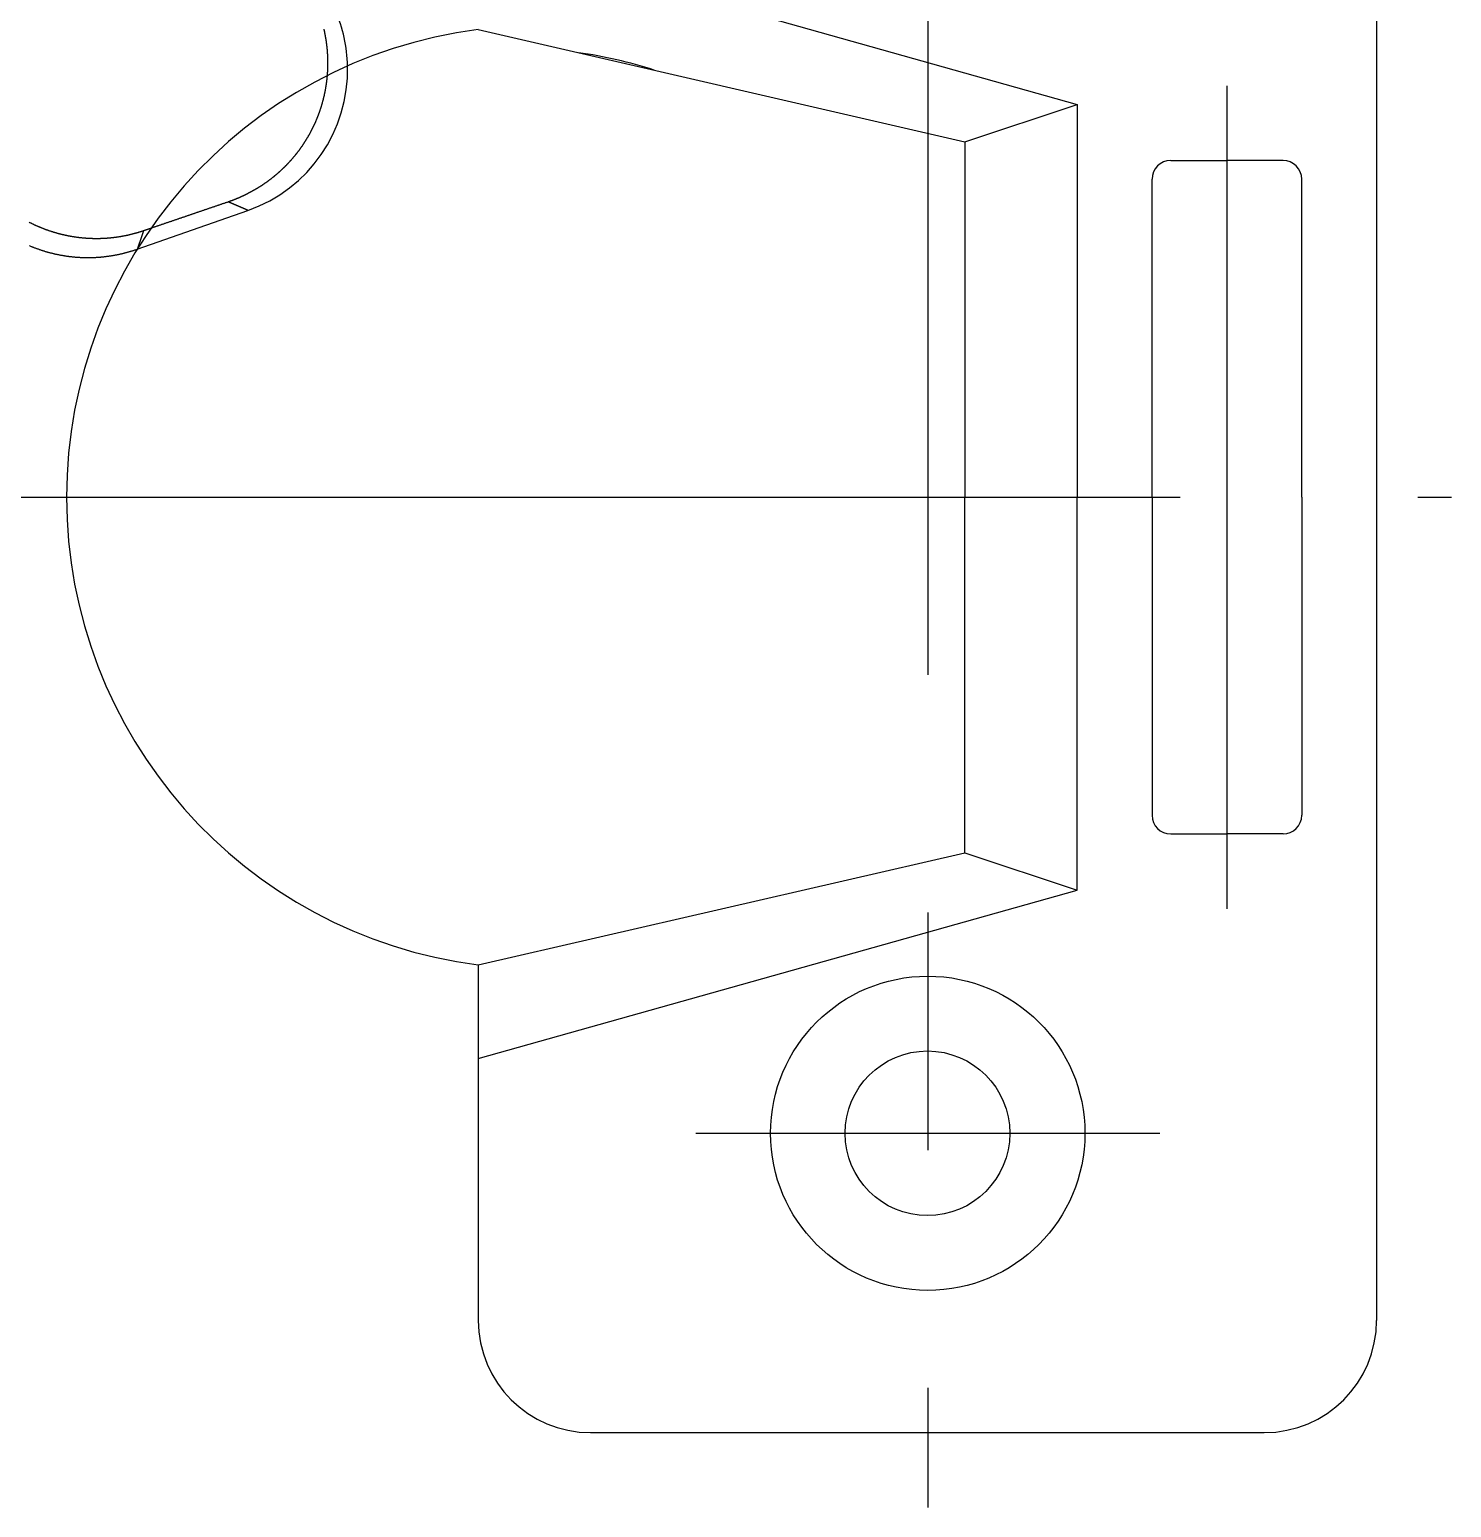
# Model space of a CAD drawing. Extents: x -128 to 60, y -136 to 42.
# Drawn here: x 22.5 to 60.49, y -27 to 12.5 of the extents above; entities that cross this region are included whole.
import ezdxf

# ---------------------------------------------------------------- set-up
doc = ezdxf.new("R2010")
doc.units = 0
doc.linetypes.add('CENTER', pattern=[50.8, 31.75, -6.35, 6.35, -6.35])
doc.linetypes.add('DASHED', pattern=[19.05, 12.7, -6.35])
doc.layers.get('0').update_dxf_attribs({"linetype": 'CONTINUOUS'})
doc.layers.add('CENTER', color=1, linetype='CONTINUOUS')

msp = doc.modelspace()

# ---------------------------------------------------------------- linework, layer by layer
at = {"color": 7, "linetype": 'CONTINUOUS'}
for p, q in [((58.492, 22), (58.492, -22)), ((34.492, 15), (50.492, 10.5)), ((34.492, 12.5), (47.492, 9.5)), ((47.492, 9.5), (50.492, 10.5)), ((50.492, 10.5), (50.492, 0)), ((47.492, 9.5), (47.492, 0)), ((52.992, 9), (54.492, 9)), ((55.992, 9), (54.492, 9)), ((52.492, 0), (52.492, 8.5)), ((56.492, 0), (56.492, 8.5)), ((47.492, -9.5), (47.492, 0)), ((50.492, -10.5), (50.492, 0)), ((52.492, 0), (52.492, -8.5)), ((56.492, 0), (56.492, -8.5)), ((52.992, -9), (54.492, -9)), ((55.992, -9), (54.492, -9)), ((34.492, -12.5), (47.492, -9.5)), ((47.492, -9.5), (50.492, -10.5)), ((34.492, -15), (50.492, -10.5)), ((34.492, -12.5), (34.492, -22)), ((37.492, -25), (55.492, -25))]:
    msp.add_line(p, q, dxfattribs=at)
at = {"color": 3, "linetype": 'DASHED'}
msp.add_line((25.38, 6.631), (28.334, 7.667), dxfattribs=at)
at = {"color": 7}
for points in [[(30.46, 11.273, 0), (30.461, 11.281, 0), (30.461, 11.289, 0), (30.462, 11.297, 0), (30.462, 11.305, 0), (30.463, 11.313, 0), (30.464, 11.321, 0), (30.464, 11.33, 0), (30.465, 11.338, 0), (30.465, 11.346, 0), (30.466, 11.354, 0), (30.466, 11.362, 0), (30.467, 11.37, 0), (30.467, 11.378, 0), (30.468, 11.386, 0), (30.468, 11.395, 0), (30.469, 11.403, 0), (30.469, 11.411, 0), (30.47, 11.419, 0), (30.47, 11.427, 0), (30.47, 11.435, 0), (30.471, 11.444, 0), (30.471, 11.452, 0), (30.471, 11.46, 0), (30.472, 11.468, 0), (30.472, 11.476, 0), (30.472, 11.484, 0), (30.472, 11.492, 0), (30.473, 11.501, 0), (30.473, 11.509, 0), (30.473, 11.517, 0), (30.473, 11.525, 0), (30.473, 11.533, 0), (30.474, 11.541, 0), (30.474, 11.55, 0), (30.474, 11.558, 0), (30.474, 11.566, 0), (30.474, 11.574, 0), (30.474, 11.582, 0), (30.474, 11.59, 0), (30.474, 11.598, 0), (30.474, 11.607, 0), (30.474, 11.615, 0), (30.474, 11.623, 0), (30.474, 11.631, 0), (30.474, 11.639, 0), (30.474, 11.648, 0), (30.474, 11.656, 0), (30.474, 11.664, 0), (30.474, 11.672, 0), (30.473, 11.68, 0), (30.473, 11.688, 0), (30.473, 11.697, 0), (30.473, 11.705, 0), (30.473, 11.713, 0), (30.472, 11.721, 0), (30.472, 11.729, 0), (30.472, 11.738, 0), (30.472, 11.746, 0), (30.471, 11.754, 0), (30.471, 11.762, 0), (30.471, 11.77, 0), (30.47, 11.778, 0), (30.47, 11.787, 0), (30.47, 11.795, 0), (30.469, 11.803, 0), (30.469, 11.811, 0), (30.468, 11.819, 0), (30.468, 11.828, 0), (30.467, 11.836, 0), (30.467, 11.844, 0), (30.466, 11.852, 0), (30.466, 11.86, 0), (30.465, 11.868, 0), (30.465, 11.877, 0), (30.464, 11.885, 0), (30.464, 11.893, 0), (30.463, 11.901, 0), (30.462, 11.909, 0), (30.462, 11.918, 0), (30.461, 11.926, 0), (30.46, 11.934, 0), (30.46, 11.942, 0), (30.459, 11.95, 0), (30.458, 11.959, 0), (30.458, 11.967, 0), (30.457, 11.975, 0), (30.456, 11.983, 0), (30.455, 11.991, 0), (30.454, 11.999, 0), (30.454, 12.008, 0), (30.453, 12.016, 0), (30.452, 12.024, 0), (30.451, 12.032, 0), (30.45, 12.04, 0), (30.449, 12.048, 0), (30.448, 12.056, 0), (30.448, 12.065, 0), (30.447, 12.073, 0), (30.446, 12.081, 0), (30.445, 12.089, 0), (30.444, 12.097, 0), (30.443, 12.105, 0), (30.442, 12.113, 0), (30.441, 12.122, 0), (30.439, 12.13, 0), (30.438, 12.138, 0), (30.437, 12.146, 0), (30.436, 12.154, 0), (30.435, 12.162, 0), (30.434, 12.17, 0), (30.433, 12.178, 0), (30.431, 12.187, 0), (30.43, 12.195, 0), (30.429, 12.203, 0), (30.428, 12.211, 0), (30.427, 12.219, 0), (30.425, 12.227, 0), (30.424, 12.235, 0), (30.423, 12.243, 0), (30.421, 12.251, 0), (30.42, 12.259, 0), (30.419, 12.267, 0), (30.417, 12.275, 0), (30.416, 12.284, 0), (30.415, 12.292, 0), (30.413, 12.3, 0), (30.412, 12.308, 0), (30.41, 12.316, 0), (30.409, 12.324, 0), (30.407, 12.332, 0), (30.406, 12.34, 0), (30.404, 12.348, 0), (30.403, 12.356, 0), (30.401, 12.364, 0), (30.4, 12.372, 0), (30.398, 12.38, 0), (30.397, 12.388, 0), (30.395, 12.396, 0), (30.393, 12.404, 0), (30.392, 12.412, 0), (30.39, 12.42, 0), (30.389, 12.428, 0), (30.387, 12.436, 0), (30.385, 12.444, 0), (30.383, 12.452, 0), (30.382, 12.46, 0), (30.38, 12.468, 0), (30.378, 12.476, 0), (30.376, 12.484, 0), (30.375, 12.492, 0), (30.373, 12.499, 0), (30.371, 12.507, 0)], [(22.492, 7.352, 0), (22.502, 7.347, 0), (22.512, 7.342, 0), (22.523, 7.336, 0), (22.534, 7.331, 0), (22.544, 7.326, 0), (22.555, 7.321, 0), (22.565, 7.316, 0), (22.576, 7.31, 0), (22.586, 7.305, 0), (22.597, 7.3, 0), (22.607, 7.295, 0), (22.618, 7.29, 0), (22.628, 7.285, 0), (22.639, 7.281, 0), (22.65, 7.276, 0), (22.66, 7.271, 0), (22.671, 7.266, 0), (22.682, 7.261, 0), (22.693, 7.256, 0), (22.703, 7.252, 0), (22.714, 7.247, 0), (22.725, 7.242, 0), (22.736, 7.238, 0), (22.746, 7.233, 0), (22.757, 7.229, 0), (22.768, 7.224, 0), (22.779, 7.219, 0), (22.79, 7.215, 0), (22.801, 7.211, 0), (22.811, 7.206, 0), (22.822, 7.202, 0), (22.833, 7.197, 0), (22.844, 7.193, 0), (22.855, 7.189, 0), (22.866, 7.184, 0), (22.877, 7.18, 0), (22.888, 7.176, 0), (22.899, 7.172, 0), (22.91, 7.168, 0), (22.921, 7.164, 0), (22.932, 7.16, 0), (22.943, 7.155, 0), (22.954, 7.151, 0), (22.966, 7.147, 0), (22.977, 7.144, 0), (22.988, 7.14, 0), (22.999, 7.136, 0), (23.01, 7.132, 0), (23.021, 7.128, 0), (23.032, 7.124, 0), (23.044, 7.121, 0), (23.055, 7.117, 0), (23.066, 7.113, 0), (23.077, 7.109, 0), (23.089, 7.106, 0), (23.1, 7.102, 0), (23.111, 7.099, 0), (23.122, 7.095, 0), (23.134, 7.092, 0), (23.145, 7.088, 0), (23.156, 7.085, 0), (23.168, 7.081, 0), (23.179, 7.078, 0), (23.19, 7.075, 0), (23.201, 7.072, 0), (23.213, 7.068, 0), (23.224, 7.065, 0), (23.236, 7.062, 0), (23.247, 7.059, 0), (23.258, 7.056, 0), (23.27, 7.053, 0), (23.281, 7.05, 0), (23.293, 7.046, 0), (23.304, 7.044, 0), (23.315, 7.041, 0), (23.327, 7.038, 0), (23.338, 7.035, 0), (23.35, 7.032, 0), (23.361, 7.029, 0), (23.372, 7.026, 0), (23.384, 7.024, 0), (23.395, 7.021, 0), (23.407, 7.018, 0), (23.418, 7.016, 0), (23.43, 7.013, 0), (23.441, 7.011, 0), (23.453, 7.008, 0), (23.464, 7.006, 0), (23.476, 7.003, 0), (23.487, 7.001, 0), (23.499, 6.998, 0), (23.51, 6.996, 0), (23.522, 6.994, 0), (23.533, 6.991, 0), (23.545, 6.989, 0), (23.556, 6.987, 0), (23.568, 6.985, 0), (23.579, 6.983, 0), (23.591, 6.98, 0), (23.602, 6.978, 0), (23.614, 6.976, 0), (23.625, 6.974, 0), (23.637, 6.972, 0), (23.648, 6.97, 0), (23.66, 6.969, 0), (23.672, 6.967, 0), (23.683, 6.965, 0), (23.695, 6.963, 0), (23.706, 6.961, 0), (23.718, 6.96, 0), (23.73, 6.958, 0), (23.741, 6.956, 0), (23.753, 6.955, 0), (23.764, 6.953, 0), (23.776, 6.952, 0), (23.787, 6.95, 0), (23.799, 6.949, 0), (23.811, 6.947, 0), (23.822, 6.946, 0), (23.834, 6.944, 0), (23.846, 6.943, 0), (23.857, 6.942, 0), (23.869, 6.94, 0), (23.88, 6.939, 0), (23.892, 6.938, 0), (23.904, 6.937, 0), (23.915, 6.936, 0), (23.927, 6.935, 0), (23.939, 6.933, 0), (23.95, 6.932, 0), (23.962, 6.931, 0), (23.974, 6.93, 0), (23.985, 6.93, 0), (23.997, 6.929, 0), (24.009, 6.928, 0), (24.021, 6.927, 0), (24.032, 6.926, 0), (24.044, 6.925, 0), (24.056, 6.925, 0), (24.067, 6.924, 0), (24.079, 6.923, 0), (24.091, 6.923, 0), (24.103, 6.922, 0), (24.114, 6.922, 0), (24.126, 6.921, 0), (24.138, 6.921, 0), (24.15, 6.92, 0), (24.162, 6.92, 0), (24.173, 6.92, 0), (24.185, 6.919, 0), (24.197, 6.919, 0), (24.209, 6.919, 0), (24.22, 6.918, 0), (24.232, 6.918, 0), (24.244, 6.918, 0), (24.256, 6.918, 0), (24.268, 6.918, 0), (24.279, 6.918, 0), (24.291, 6.918, 0), (24.303, 6.918, 0), (24.315, 6.918, 0), (24.327, 6.918, 0), (24.339, 6.918, 0), (24.35, 6.918, 0), (24.362, 6.919, 0), (24.374, 6.919, 0), (24.386, 6.919, 0), (24.398, 6.919, 0), (24.41, 6.92, 0), (24.421, 6.92, 0), (24.433, 6.921, 0), (24.445, 6.921, 0), (24.457, 6.922, 0), (24.469, 6.922, 0), (24.481, 6.923, 0), (24.492, 6.923, 0), (24.504, 6.924, 0), (24.516, 6.925, 0), (24.528, 6.925, 0), (24.54, 6.926, 0), (24.552, 6.927, 0), (24.564, 6.928, 0), (24.575, 6.928, 0), (24.587, 6.929, 0), (24.599, 6.93, 0), (24.611, 6.931, 0), (24.623, 6.932, 0), (24.634, 6.933, 0), (24.646, 6.934, 0), (24.658, 6.935, 0), (24.67, 6.937, 0), (24.682, 6.938, 0), (24.694, 6.939, 0), (24.705, 6.94, 0), (24.717, 6.942, 0), (24.729, 6.943, 0), (24.741, 6.944, 0), (24.752, 6.946, 0), (24.764, 6.947, 0), (24.776, 6.948, 0), (24.788, 6.95, 0), (24.799, 6.952, 0), (24.811, 6.953, 0), (24.823, 6.955, 0), (24.834, 6.956, 0), (24.846, 6.958, 0), (24.858, 6.96, 0), (24.87, 6.961, 0), (24.881, 6.963, 0), (24.893, 6.965, 0), (24.905, 6.967, 0), (24.916, 6.969, 0), (24.928, 6.971, 0), (24.939, 6.973, 0), (24.951, 6.975, 0), (24.963, 6.977, 0), (24.974, 6.979, 0), (24.986, 6.981, 0), (24.998, 6.983, 0), (25.009, 6.985, 0), (25.021, 6.987, 0), (25.032, 6.989, 0), (25.044, 6.992, 0), (25.056, 6.994, 0), (25.067, 6.996, 0), (25.079, 6.999, 0), (25.09, 7.001, 0), (25.102, 7.004, 0), (25.113, 7.006, 0), (25.125, 7.009, 0), (25.136, 7.011, 0), (25.148, 7.014, 0), (25.16, 7.016, 0), (25.171, 7.019, 0), (25.183, 7.022, 0), (25.194, 7.024, 0), (25.206, 7.027, 0), (25.217, 7.03, 0), (25.229, 7.033, 0), (25.24, 7.036, 0), (25.251, 7.039, 0), (25.263, 7.042, 0), (25.274, 7.045, 0), (25.286, 7.048, 0), (25.297, 7.051, 0), (25.309, 7.054, 0), (25.32, 7.057, 0), (25.332, 7.06, 0), (25.343, 7.063, 0), (25.354, 7.066, 0), (25.366, 7.07, 0), (25.377, 7.073, 0), (25.389, 7.076, 0), (25.4, 7.08, 0), (25.411, 7.083, 0), (25.423, 7.087, 0), (25.434, 7.09, 0), (25.446, 7.094, 0), (25.457, 7.097, 0), (25.468, 7.101, 0), (25.48, 7.104, 0), (25.491, 7.108, 0), (25.502, 7.112, 0), (25.514, 7.115, 0), (25.525, 7.119, 0), (25.536, 7.123, 0), (25.548, 7.127, 0)], [(25.548, 7.127, 0), (25.546, 7.123, 0), (25.545, 7.119, 0), (25.544, 7.115, 0), (25.542, 7.111, 0), (25.541, 7.108, 0), (25.54, 7.104, 0), (25.538, 7.1, 0), (25.537, 7.096, 0), (25.536, 7.092, 0), (25.535, 7.088, 0), (25.533, 7.085, 0), (25.532, 7.081, 0), (25.531, 7.077, 0), (25.529, 7.073, 0), (25.528, 7.069, 0), (25.527, 7.065, 0), (25.526, 7.061, 0), (25.524, 7.058, 0), (25.523, 7.054, 0), (25.522, 7.05, 0), (25.52, 7.046, 0), (25.519, 7.042, 0), (25.518, 7.038, 0), (25.516, 7.035, 0), (25.515, 7.031, 0), (25.514, 7.027, 0), (25.512, 7.023, 0), (25.511, 7.019, 0), (25.51, 7.015, 0), (25.509, 7.012, 0), (25.507, 7.008, 0), (25.506, 7.004, 0), (25.505, 7, 0), (25.503, 6.996, 0), (25.502, 6.992, 0), (25.501, 6.989, 0), (25.5, 6.985, 0), (25.498, 6.981, 0), (25.497, 6.977, 0), (25.496, 6.973, 0), (25.494, 6.969, 0), (25.493, 6.965, 0), (25.492, 6.962, 0), (25.49, 6.958, 0), (25.489, 6.954, 0), (25.488, 6.95, 0), (25.486, 6.946, 0), (25.485, 6.942, 0), (25.484, 6.939, 0), (25.483, 6.935, 0), (25.481, 6.931, 0), (25.48, 6.927, 0), (25.479, 6.923, 0), (25.477, 6.919, 0), (25.476, 6.916, 0), (25.475, 6.912, 0), (25.474, 6.908, 0), (25.472, 6.904, 0), (25.471, 6.9, 0), (25.47, 6.896, 0), (25.468, 6.892, 0), (25.467, 6.889, 0), (25.466, 6.885, 0), (25.464, 6.881, 0), (25.463, 6.877, 0), (25.462, 6.873, 0), (25.46, 6.869, 0), (25.459, 6.866, 0), (25.458, 6.862, 0), (25.457, 6.858, 0), (25.455, 6.854, 0), (25.454, 6.85, 0), (25.453, 6.846, 0), (25.451, 6.843, 0), (25.45, 6.839, 0), (25.449, 6.835, 0), (25.448, 6.831, 0), (25.446, 6.827, 0), (25.445, 6.823, 0), (25.444, 6.819, 0), (25.442, 6.816, 0), (25.441, 6.812, 0), (25.44, 6.808, 0), (25.438, 6.804, 0), (25.437, 6.8, 0), (25.436, 6.796, 0), (25.434, 6.793, 0), (25.433, 6.789, 0), (25.432, 6.785, 0), (25.43, 6.781, 0), (25.429, 6.777, 0), (25.428, 6.773, 0), (25.427, 6.77, 0), (25.425, 6.766, 0), (25.424, 6.762, 0), (25.423, 6.758, 0), (25.421, 6.754, 0), (25.42, 6.75, 0), (25.419, 6.747, 0), (25.418, 6.743, 0), (25.416, 6.739, 0), (25.415, 6.735, 0), (25.414, 6.731, 0), (25.412, 6.727, 0), (25.411, 6.723, 0), (25.41, 6.72, 0), (25.408, 6.716, 0), (25.407, 6.712, 0), (25.406, 6.708, 0), (25.404, 6.704, 0), (25.403, 6.7, 0), (25.402, 6.697, 0), (25.401, 6.693, 0), (25.399, 6.689, 0), (25.398, 6.685, 0), (25.397, 6.681, 0), (25.395, 6.677, 0), (25.394, 6.674, 0), (25.393, 6.67, 0), (25.392, 6.666, 0), (25.39, 6.662, 0), (25.389, 6.658, 0), (25.388, 6.654, 0), (25.386, 6.651, 0), (25.385, 6.647, 0), (25.384, 6.643, 0), (25.382, 6.639, 0)], [(25.548, 7.127, 0), (25.549, 7.127, 0), (25.551, 7.128, 0), (25.552, 7.128, 0), (25.554, 7.129, 0), (25.555, 7.129, 0), (25.557, 7.13, 0), (25.559, 7.131, 0), (25.56, 7.131, 0), (25.562, 7.132, 0), (25.563, 7.132, 0), (25.565, 7.133, 0), (25.567, 7.133, 0), (25.568, 7.134, 0), (25.57, 7.134, 0), (25.571, 7.135, 0), (25.573, 7.135, 0), (25.574, 7.136, 0), (25.576, 7.136, 0), (25.578, 7.137, 0), (25.579, 7.138, 0), (25.581, 7.138, 0), (25.582, 7.139, 0), (25.584, 7.139, 0), (25.585, 7.14, 0), (25.587, 7.14, 0), (25.589, 7.141, 0), (25.59, 7.141, 0), (25.592, 7.142, 0), (25.593, 7.142, 0), (25.595, 7.143, 0), (25.596, 7.143, 0), (25.598, 7.144, 0), (25.6, 7.145, 0), (25.601, 7.145, 0), (25.603, 7.146, 0), (25.604, 7.146, 0), (25.606, 7.147, 0), (25.608, 7.147, 0), (25.609, 7.148, 0), (25.611, 7.148, 0), (25.612, 7.149, 0), (25.614, 7.149, 0), (25.615, 7.15, 0), (25.617, 7.15, 0), (25.619, 7.151, 0), (25.62, 7.152, 0), (25.622, 7.152, 0), (25.623, 7.153, 0), (25.625, 7.153, 0), (25.626, 7.154, 0), (25.628, 7.154, 0), (25.63, 7.155, 0), (25.631, 7.155, 0), (25.633, 7.156, 0), (25.634, 7.156, 0), (25.636, 7.157, 0), (25.637, 7.157, 0), (25.639, 7.158, 0), (25.641, 7.158, 0), (25.642, 7.159, 0), (25.644, 7.16, 0), (25.645, 7.16, 0), (25.647, 7.161, 0), (25.648, 7.161, 0), (25.65, 7.162, 0), (25.652, 7.162, 0), (25.653, 7.163, 0), (25.655, 7.163, 0), (25.656, 7.164, 0), (25.658, 7.164, 0), (25.66, 7.165, 0), (25.661, 7.165, 0), (25.663, 7.166, 0), (25.664, 7.167, 0), (25.666, 7.167, 0), (25.667, 7.168, 0), (25.669, 7.168, 0), (25.671, 7.169, 0), (25.672, 7.169, 0), (25.674, 7.17, 0), (25.675, 7.17, 0), (25.677, 7.171, 0), (25.678, 7.171, 0), (25.68, 7.172, 0), (25.681, 7.172, 0), (25.683, 7.173, 0), (25.685, 7.174, 0), (25.686, 7.174, 0), (25.688, 7.175, 0), (25.689, 7.175, 0), (25.691, 7.176, 0), (25.693, 7.176, 0), (25.694, 7.177, 0), (25.696, 7.177, 0), (25.697, 7.178, 0), (25.699, 7.178, 0), (25.7, 7.179, 0), (25.702, 7.179, 0), (25.704, 7.18, 0), (25.705, 7.181, 0), (25.707, 7.181, 0), (25.708, 7.182, 0), (25.71, 7.182, 0), (25.712, 7.183, 0), (25.713, 7.183, 0), (25.715, 7.184, 0), (25.716, 7.184, 0), (25.718, 7.185, 0), (25.719, 7.185, 0), (25.721, 7.186, 0), (25.723, 7.186, 0), (25.724, 7.187, 0), (25.726, 7.188, 0), (25.727, 7.188, 0), (25.729, 7.189, 0), (25.73, 7.189, 0), (25.732, 7.19, 0), (25.733, 7.19, 0), (25.735, 7.191, 0), (25.737, 7.191, 0), (25.738, 7.192, 0), (25.74, 7.192, 0), (25.741, 7.193, 0), (25.743, 7.193, 0), (25.745, 7.194, 0), (25.746, 7.194, 0), (25.748, 7.195, 0)], [(22.497, 6.726, 0), (22.512, 6.719, 0), (22.528, 6.713, 0), (22.543, 6.706, 0), (22.558, 6.7, 0), (22.574, 6.694, 0), (22.589, 6.688, 0), (22.605, 6.682, 0), (22.62, 6.676, 0), (22.636, 6.67, 0), (22.652, 6.664, 0), (22.667, 6.658, 0), (22.683, 6.652, 0), (22.699, 6.646, 0), (22.715, 6.64, 0), (22.73, 6.635, 0), (22.746, 6.629, 0), (22.762, 6.624, 0), (22.778, 6.618, 0), (22.794, 6.613, 0), (22.81, 6.608, 0), (22.826, 6.602, 0), (22.841, 6.597, 0), (22.857, 6.592, 0), (22.873, 6.587, 0), (22.889, 6.582, 0), (22.905, 6.577, 0), (22.921, 6.572, 0), (22.937, 6.568, 0), (22.953, 6.563, 0), (22.969, 6.558, 0), (22.985, 6.554, 0), (23.001, 6.549, 0), (23.017, 6.545, 0), (23.034, 6.541, 0), (23.05, 6.536, 0), (23.066, 6.532, 0), (23.082, 6.528, 0), (23.098, 6.524, 0), (23.114, 6.52, 0), (23.13, 6.516, 0), (23.146, 6.512, 0), (23.163, 6.508, 0), (23.179, 6.505, 0), (23.195, 6.501, 0), (23.211, 6.498, 0), (23.227, 6.494, 0), (23.244, 6.491, 0), (23.26, 6.487, 0), (23.276, 6.484, 0), (23.292, 6.481, 0), (23.309, 6.478, 0), (23.325, 6.474, 0), (23.341, 6.471, 0), (23.358, 6.468, 0), (23.374, 6.466, 0), (23.39, 6.463, 0), (23.407, 6.46, 0), (23.423, 6.457, 0), (23.439, 6.455, 0), (23.456, 6.452, 0), (23.472, 6.45, 0), (23.488, 6.447, 0), (23.505, 6.445, 0), (23.521, 6.443, 0), (23.538, 6.44, 0), (23.554, 6.438, 0), (23.571, 6.436, 0), (23.587, 6.434, 0), (23.604, 6.432, 0), (23.62, 6.43, 0), (23.637, 6.429, 0), (23.653, 6.427, 0), (23.67, 6.425, 0), (23.686, 6.424, 0), (23.703, 6.422, 0), (23.719, 6.421, 0), (23.736, 6.419, 0), (23.753, 6.418, 0), (23.769, 6.417, 0), (23.786, 6.416, 0), (23.802, 6.415, 0), (23.819, 6.414, 0), (23.835, 6.413, 0), (23.852, 6.412, 0), (23.869, 6.411, 0), (23.885, 6.41, 0), (23.902, 6.409, 0), (23.919, 6.409, 0), (23.935, 6.408, 0), (23.952, 6.408, 0), (23.969, 6.407, 0), (23.986, 6.407, 0), (24.002, 6.407, 0), (24.019, 6.407, 0), (24.036, 6.407, 0), (24.052, 6.406, 0), (24.069, 6.406, 0), (24.086, 6.407, 0), (24.103, 6.407, 0), (24.12, 6.407, 0), (24.136, 6.407, 0), (24.153, 6.408, 0), (24.17, 6.408, 0), (24.186, 6.408, 0), (24.203, 6.409, 0), (24.22, 6.41, 0), (24.237, 6.41, 0), (24.253, 6.411, 0), (24.27, 6.412, 0), (24.287, 6.413, 0), (24.303, 6.414, 0), (24.32, 6.415, 0), (24.337, 6.416, 0), (24.353, 6.417, 0), (24.37, 6.418, 0), (24.386, 6.42, 0), (24.403, 6.421, 0), (24.419, 6.423, 0), (24.436, 6.424, 0), (24.453, 6.426, 0), (24.469, 6.427, 0), (24.486, 6.429, 0), (24.502, 6.431, 0), (24.519, 6.433, 0), (24.535, 6.435, 0), (24.552, 6.437, 0), (24.568, 6.439, 0), (24.585, 6.441, 0), (24.601, 6.443, 0), (24.617, 6.446, 0), (24.634, 6.448, 0), (24.65, 6.45, 0), (24.667, 6.453, 0), (24.683, 6.455, 0), (24.7, 6.458, 0), (24.716, 6.461, 0), (24.732, 6.463, 0), (24.749, 6.466, 0), (24.765, 6.469, 0), (24.781, 6.472, 0), (24.798, 6.475, 0), (24.814, 6.478, 0), (24.83, 6.482, 0), (24.847, 6.485, 0), (24.863, 6.488, 0), (24.879, 6.492, 0), (24.895, 6.495, 0), (24.912, 6.498, 0), (24.928, 6.502, 0), (24.944, 6.506, 0), (24.96, 6.509, 0), (24.977, 6.513, 0), (24.993, 6.517, 0), (25.009, 6.521, 0), (25.025, 6.525, 0), (25.041, 6.529, 0), (25.057, 6.533, 0), (25.073, 6.538, 0), (25.09, 6.542, 0), (25.106, 6.546, 0), (25.122, 6.551, 0), (25.138, 6.555, 0), (25.154, 6.56, 0), (25.17, 6.564, 0), (25.186, 6.569, 0), (25.202, 6.574, 0), (25.218, 6.579, 0), (25.234, 6.583, 0), (25.25, 6.588, 0), (25.266, 6.593, 0), (25.282, 6.599, 0), (25.298, 6.604, 0), (25.314, 6.609, 0), (25.33, 6.614, 0), (25.346, 6.62, 0), (25.361, 6.625, 0), (25.377, 6.631, 0)]]:
    msp.add_polyline3d(points, dxfattribs=at)
at = {"color": 3}
for points in [[(27.805, 7.897, 0), (27.815, 7.9, 0), (27.824, 7.904, 0), (27.834, 7.907, 0), (27.843, 7.91, 0), (27.853, 7.914, 0), (27.863, 7.917, 0), (27.872, 7.921, 0), (27.882, 7.924, 0), (27.892, 7.928, 0), (27.901, 7.931, 0), (27.911, 7.935, 0), (27.92, 7.938, 0), (27.93, 7.942, 0), (27.939, 7.945, 0), (27.949, 7.949, 0), (27.958, 7.953, 0), (27.968, 7.956, 0), (27.977, 7.96, 0), (27.987, 7.964, 0), (27.996, 7.968, 0), (28.006, 7.971, 0), (28.015, 7.975, 0), (28.024, 7.979, 0), (28.034, 7.983, 0), (28.043, 7.987, 0), (28.053, 7.99, 0), (28.062, 7.994, 0), (28.071, 7.998, 0), (28.081, 8.002, 0), (28.09, 8.006, 0), (28.099, 8.01, 0), (28.109, 8.014, 0), (28.118, 8.018, 0), (28.127, 8.022, 0), (28.136, 8.026, 0), (28.146, 8.031, 0), (28.155, 8.035, 0), (28.164, 8.039, 0), (28.173, 8.043, 0), (28.183, 8.047, 0), (28.192, 8.052, 0), (28.201, 8.056, 0), (28.21, 8.06, 0), (28.219, 8.064, 0), (28.228, 8.069, 0), (28.238, 8.073, 0), (28.247, 8.077, 0), (28.256, 8.082, 0), (28.265, 8.086, 0), (28.274, 8.091, 0), (28.283, 8.095, 0), (28.292, 8.1, 0), (28.301, 8.104, 0), (28.31, 8.109, 0), (28.319, 8.113, 0), (28.328, 8.118, 0), (28.337, 8.122, 0), (28.346, 8.127, 0), (28.355, 8.132, 0), (28.364, 8.136, 0), (28.373, 8.141, 0), (28.382, 8.146, 0), (28.391, 8.15, 0), (28.4, 8.155, 0), (28.409, 8.16, 0), (28.418, 8.165, 0), (28.427, 8.169, 0), (28.436, 8.174, 0), (28.444, 8.179, 0), (28.453, 8.184, 0), (28.462, 8.189, 0), (28.471, 8.194, 0), (28.48, 8.199, 0), (28.489, 8.204, 0), (28.497, 8.209, 0), (28.506, 8.214, 0), (28.515, 8.219, 0), (28.524, 8.224, 0), (28.532, 8.229, 0), (28.541, 8.234, 0), (28.55, 8.239, 0), (28.559, 8.244, 0), (28.567, 8.25, 0), (28.576, 8.255, 0), (28.585, 8.26, 0), (28.593, 8.265, 0), (28.602, 8.271, 0), (28.611, 8.276, 0), (28.619, 8.281, 0), (28.628, 8.287, 0), (28.637, 8.292, 0), (28.645, 8.297, 0), (28.654, 8.303, 0), (28.662, 8.308, 0), (28.671, 8.314, 0), (28.679, 8.319, 0), (28.688, 8.325, 0), (28.697, 8.33, 0), (28.705, 8.336, 0), (28.713, 8.341, 0), (28.722, 8.347, 0), (28.73, 8.353, 0), (28.739, 8.358, 0), (28.747, 8.364, 0), (28.756, 8.37, 0), (28.764, 8.376, 0), (28.773, 8.381, 0), (28.781, 8.387, 0), (28.79, 8.393, 0), (28.798, 8.399, 0), (28.806, 8.405, 0), (28.815, 8.41, 0), (28.823, 8.416, 0), (28.831, 8.422, 0), (28.84, 8.428, 0), (28.848, 8.434, 0), (28.856, 8.44, 0), (28.864, 8.446, 0), (28.873, 8.452, 0), (28.881, 8.458, 0), (28.889, 8.464, 0), (28.897, 8.47, 0), (28.906, 8.476, 0), (28.914, 8.482, 0), (28.922, 8.489, 0), (28.93, 8.495, 0), (28.938, 8.501, 0), (28.946, 8.507, 0), (28.954, 8.513, 0), (28.962, 8.52, 0), (28.971, 8.526, 0), (28.979, 8.532, 0), (28.987, 8.539, 0), (28.995, 8.545, 0), (29.003, 8.551, 0), (29.011, 8.558, 0), (29.019, 8.564, 0), (29.027, 8.57, 0), (29.035, 8.577, 0), (29.043, 8.583, 0), (29.05, 8.59, 0), (29.058, 8.596, 0), (29.066, 8.603, 0), (29.074, 8.609, 0), (29.082, 8.616, 0), (29.09, 8.622, 0), (29.097, 8.629, 0), (29.105, 8.636, 0), (29.113, 8.642, 0), (29.121, 8.649, 0), (29.128, 8.656, 0), (29.136, 8.662, 0), (29.144, 8.669, 0), (29.151, 8.676, 0), (29.159, 8.682, 0), (29.167, 8.689, 0), (29.174, 8.696, 0), (29.182, 8.703, 0), (29.189, 8.71, 0), (29.197, 8.716, 0), (29.204, 8.723, 0), (29.212, 8.73, 0), (29.219, 8.737, 0), (29.227, 8.744, 0), (29.234, 8.751, 0), (29.242, 8.758, 0), (29.249, 8.765, 0), (29.256, 8.772, 0), (29.264, 8.779, 0), (29.271, 8.786, 0), (29.279, 8.793, 0), (29.286, 8.8, 0), (29.293, 8.807, 0), (29.3, 8.814, 0), (29.308, 8.821, 0), (29.315, 8.828, 0), (29.322, 8.835, 0), (29.329, 8.842, 0), (29.336, 8.849, 0), (29.344, 8.857, 0), (29.351, 8.864, 0), (29.358, 8.871, 0), (29.365, 8.878, 0), (29.372, 8.886, 0), (29.379, 8.893, 0), (29.386, 8.9, 0), (29.393, 8.907, 0), (29.4, 8.915, 0), (29.407, 8.922, 0), (29.414, 8.929, 0), (29.421, 8.937, 0), (29.428, 8.944, 0), (29.435, 8.952, 0), (29.442, 8.959, 0), (29.448, 8.967, 0), (29.455, 8.974, 0), (29.462, 8.981, 0), (29.469, 8.989, 0), (29.476, 8.997, 0), (29.483, 9.004, 0), (29.489, 9.012, 0), (29.496, 9.019, 0), (29.503, 9.027, 0), (29.509, 9.034, 0), (29.516, 9.042, 0), (29.523, 9.05, 0), (29.529, 9.057, 0), (29.536, 9.065, 0), (29.543, 9.073, 0), (29.549, 9.08, 0), (29.556, 9.088, 0), (29.562, 9.096, 0), (29.569, 9.104, 0), (29.575, 9.112, 0), (29.582, 9.119, 0), (29.588, 9.127, 0), (29.595, 9.135, 0), (29.601, 9.143, 0), (29.607, 9.151, 0), (29.614, 9.159, 0), (29.62, 9.167, 0), (29.626, 9.175, 0), (29.633, 9.182, 0), (29.639, 9.19, 0), (29.645, 9.198, 0), (29.651, 9.206, 0), (29.658, 9.214, 0), (29.664, 9.223, 0), (29.67, 9.231, 0), (29.676, 9.239, 0), (29.683, 9.247, 0), (29.689, 9.255, 0), (29.695, 9.263, 0), (29.701, 9.271, 0), (29.707, 9.279, 0), (29.713, 9.287, 0), (29.719, 9.296, 0), (29.725, 9.304, 0), (29.731, 9.312, 0), (29.737, 9.32, 0), (29.743, 9.329, 0), (29.749, 9.337, 0), (29.755, 9.345, 0), (29.761, 9.354, 0), (29.767, 9.362, 0), (29.773, 9.37, 0), (29.778, 9.379, 0), (29.784, 9.387, 0), (29.79, 9.396, 0), (29.796, 9.404, 0), (29.801, 9.412, 0), (29.807, 9.421, 0), (29.813, 9.429, 0), (29.819, 9.438, 0), (29.824, 9.446, 0), (29.83, 9.455, 0), (29.835, 9.463, 0), (29.841, 9.472, 0), (29.847, 9.481, 0), (29.852, 9.489, 0), (29.858, 9.498, 0), (29.863, 9.506, 0), (29.869, 9.515, 0), (29.874, 9.524, 0), (29.88, 9.532, 0), (29.885, 9.541, 0), (29.89, 9.55, 0), (29.896, 9.558, 0), (29.901, 9.567, 0), (29.906, 9.576, 0), (29.912, 9.584, 0), (29.917, 9.593, 0), (29.922, 9.602, 0), (29.927, 9.611, 0), (29.933, 9.62, 0), (29.938, 9.628, 0), (29.943, 9.637, 0), (29.948, 9.646, 0), (29.953, 9.655, 0), (29.958, 9.664, 0), (29.963, 9.673, 0), (29.968, 9.681, 0), (29.973, 9.69, 0), (29.978, 9.699, 0), (29.983, 9.708, 0), (29.988, 9.717, 0), (29.993, 9.726, 0), (29.998, 9.735, 0), (30.003, 9.744, 0), (30.008, 9.753, 0), (30.013, 9.762, 0), (30.017, 9.771, 0), (30.022, 9.78, 0), (30.027, 9.789, 0), (30.032, 9.798, 0), (30.037, 9.807, 0), (30.041, 9.816, 0), (30.046, 9.825, 0), (30.05, 9.834, 0), (30.055, 9.843, 0), (30.06, 9.852, 0), (30.064, 9.861, 0), (30.069, 9.871, 0), (30.073, 9.88, 0), (30.078, 9.889, 0), (30.082, 9.898, 0), (30.087, 9.907, 0), (30.091, 9.916, 0), (30.095, 9.925, 0), (30.1, 9.935, 0), (30.104, 9.944, 0), (30.108, 9.953, 0), (30.113, 9.962, 0), (30.117, 9.971, 0), (30.121, 9.981, 0), (30.125, 9.99, 0), (30.13, 9.999, 0), (30.134, 10.008, 0), (30.138, 10.018, 0), (30.142, 10.027, 0), (30.146, 10.036, 0), (30.15, 10.046, 0), (30.154, 10.055, 0), (30.158, 10.064, 0), (30.162, 10.073, 0), (30.166, 10.083, 0), (30.17, 10.092, 0), (30.174, 10.101, 0), (30.178, 10.111, 0), (30.182, 10.12, 0), (30.186, 10.13, 0), (30.189, 10.139, 0), (30.193, 10.149, 0), (30.197, 10.158, 0), (30.201, 10.167, 0), (30.204, 10.177, 0), (30.208, 10.186, 0), (30.212, 10.196, 0), (30.215, 10.205, 0), (30.219, 10.215, 0), (30.223, 10.224, 0), (30.226, 10.234, 0), (30.23, 10.243, 0), (30.233, 10.253, 0), (30.237, 10.262, 0), (30.24, 10.272, 0), (30.244, 10.281, 0), (30.247, 10.291, 0), (30.25, 10.301, 0), (30.254, 10.31, 0), (30.257, 10.32, 0), (30.261, 10.329, 0), (30.264, 10.339, 0), (30.267, 10.349, 0), (30.27, 10.358, 0), (30.274, 10.368, 0), (30.277, 10.378, 0), (30.28, 10.387, 0), (30.283, 10.397, 0), (30.286, 10.407, 0), (30.289, 10.416, 0), (30.292, 10.426, 0), (30.296, 10.436, 0), (30.299, 10.446, 0), (30.302, 10.455, 0), (30.305, 10.465, 0), (30.308, 10.475, 0), (30.31, 10.485, 0), (30.313, 10.495, 0), (30.316, 10.504, 0), (30.319, 10.514, 0), (30.322, 10.524, 0), (30.325, 10.534, 0), (30.328, 10.543, 0), (30.33, 10.553, 0), (30.333, 10.563, 0), (30.336, 10.573, 0), (30.338, 10.583, 0), (30.341, 10.593, 0), (30.344, 10.602, 0), (30.346, 10.612, 0), (30.349, 10.622, 0), (30.351, 10.632, 0), (30.354, 10.642, 0), (30.356, 10.652, 0), (30.359, 10.662, 0), (30.361, 10.672, 0), (30.364, 10.682, 0), (30.366, 10.692, 0), (30.368, 10.701, 0), (30.371, 10.711, 0), (30.373, 10.721, 0), (30.375, 10.731, 0), (30.378, 10.741, 0), (30.38, 10.751, 0), (30.382, 10.761, 0), (30.384, 10.771, 0), (30.386, 10.781, 0), (30.389, 10.791, 0), (30.391, 10.801, 0), (30.393, 10.811, 0), (30.395, 10.821, 0), (30.397, 10.831, 0), (30.399, 10.841, 0), (30.401, 10.851, 0), (30.403, 10.861, 0), (30.405, 10.871, 0), (30.407, 10.881, 0), (30.408, 10.891, 0), (30.41, 10.901, 0), (30.412, 10.911, 0), (30.414, 10.921, 0), (30.416, 10.931, 0), (30.417, 10.941, 0), (30.419, 10.951, 0), (30.421, 10.961, 0), (30.422, 10.971, 0), (30.424, 10.981, 0), (30.426, 10.991, 0), (30.427, 11.001, 0), (30.429, 11.011, 0), (30.43, 11.021, 0), (30.432, 11.031, 0), (30.433, 11.041, 0), (30.435, 11.051, 0), (30.436, 11.062, 0), (30.438, 11.072, 0), (30.439, 11.082, 0), (30.44, 11.092, 0), (30.442, 11.102, 0), (30.443, 11.112, 0), (30.444, 11.122, 0), (30.445, 11.132, 0), (30.447, 11.142, 0), (30.448, 11.152, 0), (30.449, 11.162, 0), (30.45, 11.172, 0), (30.451, 11.182, 0), (30.452, 11.192, 0), (30.453, 11.202, 0), (30.454, 11.212, 0), (30.455, 11.222, 0), (30.456, 11.232, 0), (30.457, 11.242, 0), (30.458, 11.252, 0), (30.459, 11.263, 0), (30.46, 11.273, 0)], [(25.748, 7.195, 0), (25.764, 7.201, 0), (25.78, 7.206, 0), (25.796, 7.212, 0), (25.812, 7.217, 0), (25.829, 7.223, 0), (25.845, 7.228, 0), (25.861, 7.234, 0), (25.877, 7.239, 0), (25.893, 7.245, 0), (25.91, 7.25, 0), (25.926, 7.256, 0), (25.942, 7.261, 0), (25.958, 7.267, 0), (25.974, 7.272, 0), (25.991, 7.278, 0), (26.007, 7.283, 0), (26.023, 7.289, 0), (26.039, 7.295, 0), (26.055, 7.3, 0), (26.072, 7.306, 0), (26.088, 7.311, 0), (26.104, 7.317, 0), (26.12, 7.322, 0), (26.137, 7.328, 0), (26.153, 7.333, 0), (26.169, 7.339, 0), (26.185, 7.344, 0), (26.201, 7.35, 0), (26.218, 7.355, 0), (26.234, 7.361, 0), (26.25, 7.366, 0), (26.266, 7.372, 0), (26.282, 7.377, 0), (26.299, 7.383, 0), (26.315, 7.388, 0), (26.331, 7.394, 0), (26.347, 7.399, 0), (26.363, 7.405, 0), (26.379, 7.411, 0), (26.396, 7.416, 0), (26.412, 7.422, 0), (26.428, 7.427, 0), (26.444, 7.433, 0), (26.46, 7.438, 0), (26.477, 7.444, 0), (26.493, 7.449, 0), (26.509, 7.455, 0), (26.525, 7.46, 0), (26.541, 7.466, 0), (26.558, 7.471, 0), (26.574, 7.477, 0), (26.59, 7.482, 0), (26.606, 7.488, 0), (26.622, 7.493, 0), (26.639, 7.499, 0), (26.655, 7.505, 0), (26.671, 7.51, 0), (26.687, 7.516, 0), (26.703, 7.521, 0), (26.72, 7.527, 0), (26.736, 7.532, 0), (26.752, 7.538, 0), (26.768, 7.543, 0), (26.784, 7.549, 0), (26.801, 7.554, 0), (26.817, 7.56, 0), (26.833, 7.565, 0), (26.849, 7.571, 0), (26.865, 7.576, 0), (26.882, 7.582, 0), (26.898, 7.587, 0), (26.914, 7.593, 0), (26.93, 7.598, 0), (26.946, 7.604, 0), (26.963, 7.609, 0), (26.979, 7.615, 0), (26.995, 7.621, 0), (27.011, 7.626, 0), (27.027, 7.632, 0), (27.044, 7.637, 0), (27.06, 7.643, 0), (27.076, 7.648, 0), (27.092, 7.654, 0), (27.108, 7.659, 0), (27.125, 7.665, 0), (27.141, 7.67, 0), (27.157, 7.676, 0), (27.173, 7.681, 0), (27.189, 7.687, 0), (27.206, 7.692, 0), (27.222, 7.698, 0), (27.238, 7.703, 0), (27.254, 7.709, 0), (27.27, 7.714, 0), (27.287, 7.72, 0), (27.303, 7.726, 0), (27.319, 7.731, 0), (27.335, 7.737, 0), (27.351, 7.742, 0), (27.367, 7.748, 0), (27.384, 7.753, 0), (27.4, 7.759, 0), (27.416, 7.764, 0), (27.432, 7.77, 0), (27.448, 7.775, 0), (27.465, 7.781, 0), (27.481, 7.786, 0), (27.497, 7.792, 0), (27.513, 7.797, 0), (27.529, 7.803, 0), (27.546, 7.808, 0), (27.562, 7.814, 0), (27.578, 7.819, 0), (27.594, 7.825, 0), (27.61, 7.831, 0), (27.627, 7.836, 0), (27.643, 7.842, 0), (27.659, 7.847, 0), (27.675, 7.853, 0), (27.692, 7.858, 0), (27.708, 7.864, 0), (27.724, 7.869, 0), (27.74, 7.875, 0), (27.756, 7.88, 0), (27.773, 7.886, 0), (27.789, 7.891, 0), (27.805, 7.897, 0)], [(28.334, 7.667, 0), (28.33, 7.669, 0), (28.326, 7.671, 0), (28.322, 7.673, 0), (28.317, 7.675, 0), (28.313, 7.676, 0), (28.309, 7.678, 0), (28.305, 7.68, 0), (28.301, 7.682, 0), (28.297, 7.684, 0), (28.293, 7.685, 0), (28.288, 7.687, 0), (28.284, 7.689, 0), (28.28, 7.691, 0), (28.276, 7.693, 0), (28.272, 7.694, 0), (28.268, 7.696, 0), (28.264, 7.698, 0), (28.259, 7.7, 0), (28.255, 7.702, 0), (28.251, 7.704, 0), (28.247, 7.705, 0), (28.243, 7.707, 0), (28.239, 7.709, 0), (28.235, 7.711, 0), (28.23, 7.713, 0), (28.226, 7.714, 0), (28.222, 7.716, 0), (28.218, 7.718, 0), (28.214, 7.72, 0), (28.209, 7.722, 0), (28.205, 7.723, 0), (28.201, 7.725, 0), (28.197, 7.727, 0), (28.193, 7.729, 0), (28.189, 7.731, 0), (28.185, 7.733, 0), (28.18, 7.734, 0), (28.176, 7.736, 0), (28.172, 7.738, 0), (28.168, 7.74, 0), (28.164, 7.742, 0), (28.16, 7.743, 0), (28.155, 7.745, 0), (28.151, 7.747, 0), (28.147, 7.749, 0), (28.143, 7.751, 0), (28.139, 7.752, 0), (28.135, 7.754, 0), (28.131, 7.756, 0), (28.126, 7.758, 0), (28.122, 7.76, 0), (28.118, 7.761, 0), (28.114, 7.763, 0), (28.11, 7.765, 0), (28.105, 7.767, 0), (28.101, 7.769, 0), (28.097, 7.771, 0), (28.093, 7.772, 0), (28.089, 7.774, 0), (28.085, 7.776, 0), (28.081, 7.778, 0), (28.076, 7.78, 0), (28.072, 7.781, 0), (28.068, 7.783, 0), (28.064, 7.785, 0), (28.06, 7.787, 0), (28.056, 7.789, 0), (28.051, 7.79, 0), (28.047, 7.792, 0), (28.043, 7.794, 0), (28.039, 7.796, 0), (28.035, 7.798, 0), (28.03, 7.799, 0), (28.026, 7.801, 0), (28.022, 7.803, 0), (28.018, 7.805, 0), (28.014, 7.807, 0), (28.01, 7.808, 0), (28.006, 7.81, 0), (28.001, 7.812, 0), (27.997, 7.814, 0), (27.993, 7.816, 0), (27.989, 7.818, 0), (27.985, 7.819, 0), (27.98, 7.821, 0), (27.976, 7.823, 0), (27.972, 7.825, 0), (27.968, 7.827, 0), (27.964, 7.828, 0), (27.96, 7.83, 0), (27.955, 7.832, 0), (27.951, 7.834, 0), (27.947, 7.836, 0), (27.943, 7.837, 0), (27.939, 7.839, 0), (27.934, 7.841, 0), (27.93, 7.843, 0), (27.926, 7.845, 0), (27.922, 7.846, 0), (27.918, 7.848, 0), (27.914, 7.85, 0), (27.91, 7.852, 0), (27.905, 7.854, 0), (27.901, 7.855, 0), (27.897, 7.857, 0), (27.893, 7.859, 0), (27.889, 7.861, 0), (27.884, 7.863, 0), (27.88, 7.864, 0), (27.876, 7.866, 0), (27.872, 7.868, 0), (27.868, 7.87, 0), (27.863, 7.872, 0), (27.859, 7.873, 0), (27.855, 7.875, 0), (27.851, 7.877, 0), (27.847, 7.879, 0), (27.843, 7.881, 0), (27.838, 7.882, 0), (27.834, 7.884, 0), (27.83, 7.886, 0), (27.826, 7.888, 0), (27.822, 7.89, 0), (27.817, 7.891, 0), (27.813, 7.893, 0), (27.809, 7.895, 0), (27.805, 7.897, 0)], [(25.377, 6.631, 0), (25.377, 6.631, 0), (25.377, 6.631, 0), (25.377, 6.631, 0), (25.377, 6.631, 0), (25.377, 6.631, 0), (25.377, 6.631, 0), (25.377, 6.631, 0), (25.377, 6.631, 0), (25.377, 6.631, 0), (25.377, 6.631, 0), (25.377, 6.631, 0), (25.378, 6.631, 0), (25.378, 6.631, 0), (25.378, 6.631, 0), (25.378, 6.631, 0), (25.378, 6.631, 0), (25.378, 6.631, 0), (25.378, 6.631, 0), (25.378, 6.631, 0), (25.378, 6.631, 0), (25.378, 6.631, 0), (25.378, 6.631, 0), (25.378, 6.631, 0), (25.378, 6.631, 0), (25.378, 6.631, 0), (25.378, 6.631, 0), (25.378, 6.631, 0), (25.378, 6.631, 0), (25.378, 6.631, 0), (25.378, 6.631, 0), (25.378, 6.631, 0), (25.378, 6.631, 0), (25.378, 6.631, 0), (25.378, 6.631, 0), (25.378, 6.631, 0), (25.378, 6.631, 0), (25.378, 6.631, 0), (25.378, 6.631, 0), (25.378, 6.631, 0), (25.378, 6.631, 0), (25.378, 6.631, 0), (25.378, 6.631, 0), (25.378, 6.631, 0), (25.378, 6.631, 0), (25.378, 6.631, 0), (25.378, 6.631, 0), (25.378, 6.631, 0), (25.378, 6.631, 0), (25.378, 6.631, 0), (25.378, 6.631, 0), (25.378, 6.631, 0), (25.378, 6.631, 0), (25.378, 6.631, 0), (25.378, 6.631, 0), (25.378, 6.631, 0), (25.378, 6.631, 0), (25.378, 6.631, 0), (25.378, 6.631, 0), (25.378, 6.631, 0), (25.378, 6.631, 0), (25.378, 6.631, 0), (25.378, 6.631, 0), (25.378, 6.631, 0), (25.379, 6.631, 0), (25.379, 6.631, 0), (25.379, 6.631, 0), (25.379, 6.631, 0), (25.379, 6.631, 0), (25.379, 6.631, 0), (25.379, 6.631, 0), (25.379, 6.631, 0), (25.379, 6.631, 0), (25.379, 6.631, 0), (25.379, 6.631, 0), (25.379, 6.631, 0), (25.379, 6.631, 0), (25.379, 6.631, 0), (25.379, 6.631, 0), (25.379, 6.631, 0), (25.379, 6.631, 0), (25.379, 6.631, 0), (25.379, 6.631, 0), (25.379, 6.631, 0), (25.379, 6.631, 0), (25.379, 6.631, 0), (25.379, 6.631, 0), (25.379, 6.631, 0), (25.379, 6.631, 0), (25.379, 6.631, 0), (25.379, 6.631, 0), (25.379, 6.631, 0), (25.379, 6.631, 0), (25.379, 6.631, 0), (25.379, 6.631, 0), (25.379, 6.631, 0), (25.379, 6.631, 0), (25.379, 6.631, 0), (25.379, 6.631, 0), (25.379, 6.631, 0), (25.379, 6.631, 0), (25.379, 6.631, 0), (25.379, 6.631, 0), (25.379, 6.631, 0), (25.379, 6.631, 0), (25.379, 6.631, 0), (25.379, 6.631, 0), (25.38, 6.631, 0), (25.38, 6.631, 0), (25.38, 6.631, 0), (25.38, 6.631, 0), (25.38, 6.631, 0), (25.38, 6.631, 0), (25.38, 6.631, 0), (25.38, 6.631, 0), (25.38, 6.631, 0), (25.38, 6.631, 0), (25.38, 6.631, 0), (25.38, 6.631, 0), (25.38, 6.631, 0), (25.38, 6.631, 0), (25.38, 6.631, 0), (25.38, 6.631, 0), (25.38, 6.631, 0), (25.38, 6.631, 0), (25.38, 6.631, 0), (25.38, 6.631, 0), (25.38, 6.631, 0)], [(25.382, 6.639, 0), (25.382, 6.639, 0), (25.382, 6.639, 0), (25.382, 6.639, 0), (25.382, 6.639, 0), (25.382, 6.639, 0), (25.382, 6.639, 0), (25.382, 6.639, 0), (25.382, 6.639, 0), (25.382, 6.638, 0), (25.382, 6.638, 0), (25.382, 6.638, 0), (25.382, 6.638, 0), (25.382, 6.638, 0), (25.382, 6.638, 0), (25.382, 6.638, 0), (25.382, 6.638, 0), (25.382, 6.638, 0), (25.382, 6.638, 0), (25.382, 6.638, 0), (25.382, 6.638, 0), (25.382, 6.638, 0), (25.382, 6.638, 0), (25.382, 6.638, 0), (25.382, 6.638, 0), (25.382, 6.638, 0), (25.382, 6.637, 0), (25.382, 6.637, 0), (25.382, 6.637, 0), (25.382, 6.637, 0), (25.382, 6.637, 0), (25.382, 6.637, 0), (25.382, 6.637, 0), (25.382, 6.637, 0), (25.382, 6.637, 0), (25.382, 6.637, 0), (25.382, 6.637, 0), (25.382, 6.637, 0), (25.382, 6.637, 0), (25.382, 6.637, 0), (25.382, 6.637, 0), (25.382, 6.637, 0), (25.382, 6.637, 0), (25.382, 6.636, 0), (25.381, 6.636, 0), (25.381, 6.636, 0), (25.381, 6.636, 0), (25.381, 6.636, 0), (25.381, 6.636, 0), (25.381, 6.636, 0), (25.381, 6.636, 0), (25.381, 6.636, 0), (25.381, 6.636, 0), (25.381, 6.636, 0), (25.381, 6.636, 0), (25.381, 6.636, 0), (25.381, 6.636, 0), (25.381, 6.636, 0), (25.381, 6.636, 0), (25.381, 6.636, 0), (25.381, 6.635, 0), (25.381, 6.635, 0), (25.381, 6.635, 0), (25.381, 6.635, 0), (25.381, 6.635, 0), (25.381, 6.635, 0), (25.381, 6.635, 0), (25.381, 6.635, 0), (25.381, 6.635, 0), (25.381, 6.635, 0), (25.381, 6.635, 0), (25.381, 6.635, 0), (25.381, 6.635, 0), (25.381, 6.635, 0), (25.381, 6.635, 0), (25.381, 6.635, 0), (25.381, 6.635, 0), (25.381, 6.634, 0), (25.381, 6.634, 0), (25.381, 6.634, 0), (25.381, 6.634, 0), (25.381, 6.634, 0), (25.381, 6.634, 0), (25.381, 6.634, 0), (25.381, 6.634, 0), (25.381, 6.634, 0), (25.381, 6.634, 0), (25.381, 6.634, 0), (25.381, 6.634, 0), (25.381, 6.634, 0), (25.381, 6.634, 0), (25.381, 6.634, 0), (25.381, 6.634, 0), (25.381, 6.633, 0), (25.381, 6.633, 0), (25.381, 6.633, 0), (25.381, 6.633, 0), (25.381, 6.633, 0), (25.381, 6.633, 0), (25.38, 6.633, 0), (25.38, 6.633, 0), (25.38, 6.633, 0), (25.38, 6.633, 0), (25.38, 6.633, 0), (25.38, 6.633, 0), (25.38, 6.633, 0), (25.38, 6.633, 0), (25.38, 6.633, 0), (25.38, 6.633, 0), (25.38, 6.633, 0), (25.38, 6.633, 0), (25.38, 6.632, 0), (25.38, 6.632, 0), (25.38, 6.632, 0), (25.38, 6.632, 0), (25.38, 6.632, 0), (25.38, 6.632, 0), (25.38, 6.632, 0), (25.38, 6.632, 0), (25.38, 6.632, 0), (25.38, 6.632, 0), (25.38, 6.632, 0), (25.38, 6.632, 0), (25.38, 6.632, 0), (25.38, 6.632, 0), (25.38, 6.632, 0), (25.38, 6.632, 0), (25.38, 6.631, 0)]]:
    msp.add_polyline3d(points, dxfattribs=at)
at = {"color": 7, "linetype": 'CONTINUOUS'}
for centre, radius in [((46.5, -17), 4.2), ((46.492, -17), 2.2)]:
    msp.add_circle(centre, radius, dxfattribs=at)
for centre, radius, start, end in [((27.018, 11.426), 3.983, 1.4423, 23.423), ((36.094, 0), 12.602, 97.3044, 262.6956), ((35.492, 0), 12, 72.0436, 81.9672), ((52.992, 8.5), 0.5, 90, 180), ((55.992, 8.5), 0.5, 0, 90), ((52.992, -8.5), 0.5, 180, 270), ((55.992, -8.5), 0.5, 270, 360), ((37.492, -22), 3, 180, 270), ((55.492, -22), 3, 270, 0)]:
    msp.add_arc(centre, radius, start, end, dxfattribs=at)
at = {"color": 3, "linetype": 'DASHED'}
msp.add_arc((27.018, 11.426), 3.983, 289.2913, 1.4423, dxfattribs=at)
at = {"layer": 'CENTER', "color": 1, "linetype": 'CENTER'}
for p, q in [((46.5, 27), (46.5, -27)), ((54.492, 11), (54.492, -11)), ((21.492, 0), (60.492, 0)), ((40.3, -17), (52.7, -17))]:
    msp.add_line(p, q, dxfattribs=at)

doc.saveas('drawing.dxf')
